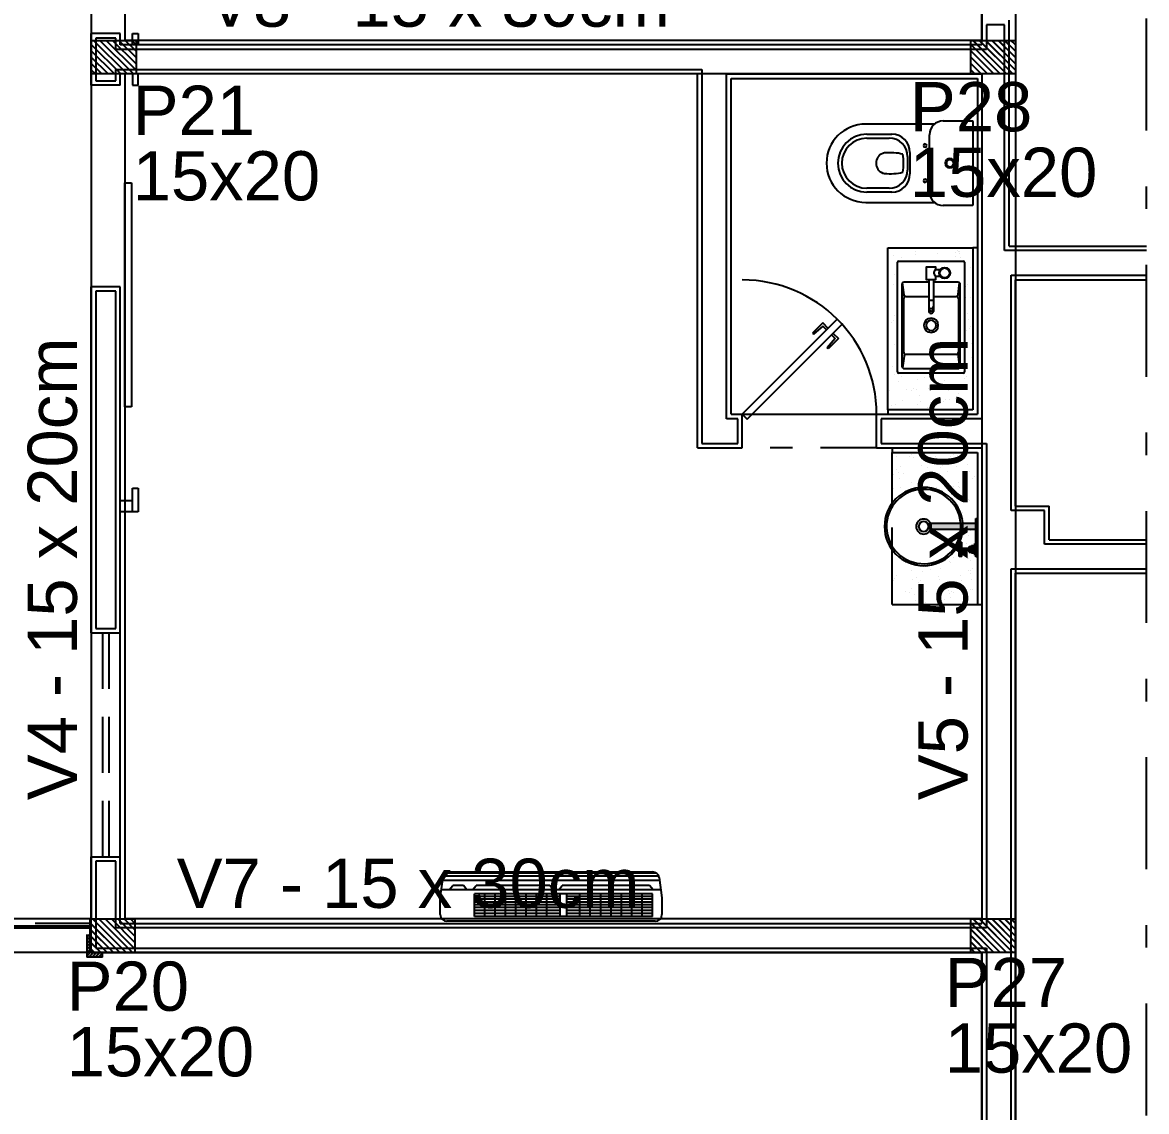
# Model space of a CAD drawing. Header units: millimetres. Extents: x 2317 to 2736, y 1295 to 1343.
# Drawn here: x 2703.23 to 2708.25, y 1306.97 to 1311.84 of the extents above; entities that cross this region are included whole.
import ezdxf

# ---------------------------------------------------------------- set-up
doc = ezdxf.new("R2010")
doc.units = ezdxf.units.MM
for name, pattern in [('CONTINU', [0]), ('DASHDOT', [1, 0.5, -0.25, 0, -0.25]), ('HIDDEN', [0.375, 0.25, -0.125])]:
    doc.linetypes.add(name, pattern=pattern)
for name, color, linetype in [('ARQUITETONICO', 8, 'Continuous'), ('PILARES', 1, 'Continuous'), ('VIGAS', 5, 'Continuous')]:
    doc.layers.add(name, color=color, linetype=linetype)
doc.layers.add('LC-Textos', color=3, linetype='Continuous', lineweight=20)
doc.styles.add('Arial', font='arial.ttf')

# ---------------------------------------------------------------- blocks, each defined once
blk = doc.blocks.new('eletrico')
at = {"layer": 'ARQUITETONICO'}
h = blk.add_hatch(color=256, dxfattribs=at)
h.dxf.hatch_style = 1
h.paths.add_polyline_path([(5.3505, -2.4829), (5.3505, -2.5091), (5.1448, -2.5091), (5.1441, -2.496), (5.1448, -2.4829)])
h = blk.add_hatch(color=256, dxfattribs=at)
h.dxf.hatch_style = 1
h.paths.add_polyline_path([(5.357, -2.4621), (5.357, -2.496), (5.3505, -2.496), (5.3505, -2.4621)])
h = blk.add_hatch(color=256, dxfattribs=at)
h.dxf.hatch_style = 1
h.paths.add_polyline_path([(5.357, -2.496), (5.357, -2.6329), (5.3505, -2.6329), (5.3505, -2.496)])
h = blk.add_hatch(color=256, dxfattribs=at)
h.dxf.hatch_style = 1
h.paths.add_polyline_path([(5.2867, -2.5665), (5.2867, -2.5929), (5.2758, -2.5931), (5.2758, -2.5667)])
h = blk.add_hatch(color=256, dxfattribs=at)
h.dxf.hatch_style = 1
h.paths.add_polyline_path([(5.2867, -2.5934), (5.2867, -2.6044), (5.2758, -2.6042), (5.2758, -2.5936)])
h = blk.add_hatch(color=256, dxfattribs=at)
h.dxf.hatch_style = 1
h.paths.add_polyline_path([(5.2867, -2.6049), (5.2867, -2.6313), (5.2758, -2.6311), (5.2758, -2.6047)])
h = blk.add_hatch(color=256, dxfattribs=at)
h.dxf.hatch_style = 1
h.paths.add_polyline_path([(5.3207, -2.5938), (5.3207, -2.6041), (5.2867, -2.6041), (5.2867, -2.5938)])
h = blk.add_hatch(color=256, dxfattribs=at)
h.dxf.hatch_style = 1
h.paths.add_polyline_path([(5.3306, -2.586), (5.3306, -2.6118), (5.3207, -2.6118), (5.3207, -2.586)])
h = blk.add_hatch(color=256, dxfattribs=at)
h.dxf.hatch_style = 1
h.paths.add_polyline_path([(5.3453, -2.5827), (5.3453, -2.6151), (5.3306, -2.6151), (5.3306, -2.5827)])
h = blk.add_hatch(color=256, dxfattribs=at)
h.dxf.hatch_style = 1
h.paths.add_polyline_path([(5.3505, -2.5729), (5.3505, -2.6249), (5.3453, -2.6249), (5.3453, -2.5729)])
h = blk.add_hatch(color=256, dxfattribs=at)
h.dxf.hatch_style = 1
h.paths.add_polyline_path([(1.38, -4.4198), (1.4, -4.4), (1.4, -4.32), (1.38, -4.32)])
h.paths.add_polyline_path([(1.38, -4.42), (1.45, -4.42), (1.45, -4.4), (1.4, -4.4)])
at = {"layer": 'ARQUITETONICO', "linetype": 'DASHDOT'}
blk.add_line((6.112, -7.328), (6.112, 6.917), dxfattribs=at)
blk.add_line((6.112, -7.328), (6.112, 6.917), dxfattribs=at)
at = {"layer": 'ARQUITETONICO'}
for p, q in [((5.377, -0.346), (5.377, 2.004)), ((5.498, -1.245), (5.498, -0.236)), ((1.4, -0.526), (1.4, -0.296)), ((1.53, -0.296), (1.4, -0.296)), ((1.53, -0.346), (1.53, -0.296)), ((1.585, -0.346), (1.585, -0.296)), ((1.585, -0.296), (1.61, -0.296)), ((1.61, -0.296), (1.61, -0.346)), ((5.478, -0.256), (5.397, -0.256)), ((5.397, -0.256), (5.397, -0.366)), ((5.478, -1.265), (5.478, -0.256)), ((1.51, -0.316), (1.42, -0.316)), ((1.42, -0.316), (1.42, -0.506)), ((1.51, -0.366), (1.51, -0.316)), ((5.377, -0.346), (1.53, -0.346)), ((5.397, -0.366), (1.51, -0.366)), ((1.51, -0.506), (1.51, -0.456)), ((1.51, -0.456), (4.127, -0.456)), ((4.107, -0.476), (1.53, -0.476)), ((1.53, -0.526), (1.53, -0.476)), ((1.585, -0.476), (1.585, -0.526)), ((1.61, -0.526), (1.61, -0.476)), ((4.107, -2.146), (4.107, -0.476)), ((4.127, -0.456), (4.127, -2.126)), ((4.237, -2.016), (4.237, -0.476)), ((4.237, -0.476), (5.377, -0.476)), ((4.257, -0.496), (5.357, -0.496)), ((4.257, -1.996), (4.257, -0.496)), ((5.357, -0.496), (5.357, -1.996)), ((5.377, -0.476), (5.377, -2.016)), ((1.53, -0.526), (1.4, -0.526)), ((1.42, -0.506), (1.51, -0.506)), ((1.585, -0.526), (1.61, -0.526)), ((5.166, -0.6995), (4.8581, -0.6995)), ((5.2045, -0.6859), (5.3343, -0.6859)), ((5.337, -0.6886), (5.337, -1.0604)), ((4.8628, -0.7452), (4.9744, -0.7452)), ((5.1433, -1.0018), (5.1433, -0.7472)), ((4.8628, -0.7629), (4.9634, -0.7629)), ((5.0446, -0.8441), (5.0446, -0.905)), ((5.0556, -0.8263), (5.0556, -0.9227)), ((1.55, -1.9628), (1.55, -0.9628)), ((1.55, -0.9628), (1.58, -0.9628)), ((1.58, -0.9628), (1.58, -1.9628)), ((4.9634, -0.9861), (4.8628, -0.9861)), ((4.8581, -1.0495), (5.166, -1.0495)), ((4.9744, -1.0039), (4.8628, -1.0039)), ((5.3343, -1.0631), (5.2045, -1.0631)), ((5.0126, -1.2538), (5.0126, -1.2538)), ((5.357, -1.253), (5.337, -1.253)), ((5.337, -1.253), (5.337, -1.976)), ((5.498, -1.245), (6.112, -1.245)), ((4.9813, -1.2863), (4.9813, -1.2863)), ((5.0181, -1.2951), (5.0181, -1.2951)), ((5.0792, -1.2831), (5.0792, -1.2831)), ((5.0806, -1.2684), (5.0806, -1.2684)), ((5.1771, -1.2799), (5.1771, -1.2799)), ((5.259, -1.2912), (5.259, -1.2912)), ((5.2611, -1.2728), (5.2611, -1.2728)), ((5.2696, -1.2635), (5.2696, -1.2635)), ((5.2727, -1.2698), (5.2727, -1.2698)), ((5.275, -1.2767), (5.275, -1.2767)), ((5.2779, -1.2704), (5.2779, -1.2704)), ((5.2814, -1.2969), (5.2814, -1.2969)), ((6.112, -1.265), (5.478, -1.265)), ((5, -1.8067), (5, -1.3167)), ((5.005, -1.3117), (5.295, -1.3117)), ((5.1454, -1.3108), (5.1454, -1.3108)), ((5.1723, -1.3492), (5.1916, -1.3492)), ((5.3, -1.3167), (5.3, -1.8067)), ((5.3252, -1.3422), (5.3252, -1.3422)), ((4.9852, -1.3726), (4.9852, -1.3726)), ((5.1716, -1.3793), (5.1908, -1.3793)), ((5.507, -2.426), (5.507, -1.375)), ((5.507, -1.375), (6.112, -1.375)), ((5.527, -1.395), (6.112, -1.395)), ((5.527, -2.406), (5.527, -1.395)), ((1.4, -2.9725), (1.4, -1.426)), ((1.53, -1.426), (1.4, -1.426)), ((1.51, -1.446), (1.42, -1.446)), ((1.42, -1.446), (1.42, -2.9525)), ((1.51, -2.9525), (1.51, -1.446)), ((1.53, -2.9725), (1.53, -1.426)), ((4.9807, -1.4163), (4.9807, -1.4163)), ((5.02, -1.4159), (5.02, -1.7817)), ((5.0309, -1.4723), (5.0229, -1.4089)), ((5.1396, -1.4059), (5.03, -1.4059)), ((5.27, -1.4059), (5.1603, -1.4059)), ((5.269, -1.4723), (5.277, -1.4089)), ((5.28, -1.7817), (5.28, -1.4159)), ((5.2994, -1.4336), (5.2994, -1.4336)), ((5.3056, -1.4255), (5.3056, -1.4255)), ((5.3142, -1.4162), (5.3142, -1.4162)), ((5.028, -1.5988), (5.028, -1.4793)), ((5.038, -1.4693), (5.1396, -1.4693)), ((5.1603, -1.4693), (5.262, -1.4693)), ((5.272, -1.4793), (5.272, -1.7183)), ((5.3048, -1.4749), (5.3048, -1.4749)), ((5.3269, -1.4752), (5.3269, -1.4752)), ((4.9856, -1.5535), (4.9856, -1.5535)), ((5.3139, -1.5439), (5.3139, -1.5439)), ((4.7313, -1.5717), (4.307, -1.996)), ((4.3282, -2.0172), (4.7525, -1.593)), ((4.6664, -1.5881), (4.6204, -1.6341)), ((4.6668, -1.6026), (4.625, -1.6387)), ((4.6907, -1.6124), (4.6664, -1.5881)), ((4.6836, -1.6194), (4.6668, -1.6026)), ((4.7525, -1.593), (4.7313, -1.5717)), ((4.9748, -1.5852), (4.9748, -1.5852)), ((4.9834, -1.5758), (4.9834, -1.5758)), ((5.028, -1.7183), (5.028, -1.5988)), ((5.3174, -1.5704), (5.3174, -1.5704)), ((5.3263, -1.6052), (5.3263, -1.6052)), ((4.6204, -1.6341), (4.625, -1.6387)), ((4.7048, -1.6406), (4.7216, -1.6574)), ((4.7119, -1.6336), (4.7362, -1.6579)), ((5.3097, -1.6225), (5.3097, -1.6225)), ((5.3228, -1.6117), (5.3228, -1.6117)), ((4.7216, -1.6574), (4.6855, -1.6992)), ((4.6902, -1.7038), (4.6855, -1.6992)), ((4.7362, -1.6579), (4.6902, -1.7038)), ((4.9873, -1.6865), (4.9873, -1.6865)), ((5.3319, -1.6807), (5.3319, -1.6807)), ((5.0309, -1.7254), (5.0229, -1.7888)), ((5.262, -1.7283), (5.038, -1.7283)), ((5.269, -1.7254), (5.277, -1.7888)), ((5.3312, -1.7424), (5.3312, -1.7424)), ((5.3354, -1.7071), (5.3354, -1.7071)), ((4.9789, -1.7821), (4.9789, -1.7821)), ((5.03, -1.7917), (5.27, -1.7917)), ((4.9593, -1.8476), (4.9593, -1.8476)), ((4.9867, -1.8164), (4.9867, -1.8164)), ((5.295, -1.8117), (5.005, -1.8117)), ((5.0054, -1.8479), (5.0054, -1.8479)), ((5.0191, -1.8265), (5.0191, -1.8265)), ((5.0846, -1.8132), (5.0846, -1.8132)), ((5.0901, -1.8421), (5.0901, -1.8421)), ((5.1189, -1.8307), (5.1189, -1.8307)), ((5.2107, -1.8429), (5.2107, -1.8429)), ((5.2994, -1.8351), (5.2994, -1.8351)), ((5.308, -1.8257), (5.308, -1.8257)), ((4.9647, -1.8889), (4.9647, -1.8889)), ((5.0393, -1.8849), (5.0393, -1.8849)), ((5.064, -1.8906), (5.064, -1.8906)), ((5.0726, -1.8813), (5.0726, -1.8813)), ((5.0835, -1.884), (5.0835, -1.884)), ((5.1372, -1.8817), (5.1372, -1.8817)), ((5.2245, -1.8642), (5.2245, -1.8642)), ((5.228, -1.8907), (5.228, -1.8907)), ((5.235, -1.8785), (5.235, -1.8785)), ((5.2589, -1.8793), (5.2589, -1.8793)), ((5.2738, -1.9026), (5.2738, -1.9026)), ((5.3329, -1.8753), (5.3329, -1.8753)), ((4.9917, -1.9536), (4.9917, -1.9536)), ((5.0235, -1.9348), (5.0235, -1.9348)), ((5.0895, -1.9504), (5.0895, -1.9504)), ((5.0992, -1.9111), (5.0992, -1.9111)), ((5.1027, -1.9375), (5.1027, -1.9375)), ((5.1466, -1.9436), (5.1466, -1.9436)), ((5.1874, -1.9472), (5.1874, -1.9472)), ((5.204, -1.9392), (5.204, -1.9392)), ((5.2126, -1.9298), (5.2126, -1.9298)), ((5.2335, -1.932), (5.2335, -1.932)), ((5.2602, -1.924), (5.2602, -1.924)), ((5.2853, -1.944), (5.2853, -1.944)), ((1.58, -1.9628), (1.55, -1.9628)), ((4.257, -1.996), (4.307, -1.996)), ((4.307, -2.146), (4.307, -1.996)), ((4.307, -1.996), (4.907, -1.996)), ((4.307, -1.996), (4.3282, -2.0172)), ((4.907, -2.146), (4.907, -1.996)), ((4.907, -1.996), (5.357, -1.996)), ((5.337, -1.976), (4.957, -1.976)), ((4.957, -1.976), (4.957, -1.996)), ((4.9738, -1.9579), (4.9738, -1.9579)), ((5.1329, -1.9651), (5.1329, -1.9651)), ((4.287, -2.016), (4.237, -2.016)), ((4.287, -2.126), (4.287, -2.016)), ((5.377, -2.016), (4.927, -2.016)), ((4.927, -2.016), (4.927, -2.126)), ((4.107, -2.146), (4.307, -2.146)), ((4.127, -2.126), (4.287, -2.126)), ((4.907, -2.146), (5.377, -2.146)), ((4.927, -2.126), (5.397, -2.126)), ((4.977, -2.146), (4.977, -2.166)), ((5.377, -2.146), (5.377, -4.27)), ((5.397, -2.126), (5.397, -4.29)), ((4.977, -2.3923), (4.977, -2.166)), ((4.977, -2.166), (5.357, -2.166)), ((4.9955, -2.1864), (4.9955, -2.1864)), ((5.054, -2.1861), (5.054, -2.1861)), ((5.0625, -2.1768), (5.0625, -2.1768)), ((5.0736, -2.1873), (5.0736, -2.1873)), ((5.1232, -2.2023), (5.1232, -2.2023)), ((5.1715, -2.1841), (5.1715, -2.1841)), ((5.2368, -2.1827), (5.2368, -2.1827)), ((5.2489, -2.1748), (5.2489, -2.1748)), ((5.2588, -2.1881), (5.2588, -2.1881)), ((5.2694, -2.1809), (5.2694, -2.1809)), ((5.357, -2.166), (5.357, -2.846)), ((4.996, -2.2433), (4.996, -2.2433)), ((5.0046, -2.2554), (5.0046, -2.2554)), ((5.0135, -2.2303), (5.0135, -2.2303)), ((5.1095, -2.2237), (5.1095, -2.2237)), ((5.1262, -2.2558), (5.1262, -2.2558)), ((5.1299, -2.2085), (5.1299, -2.2085)), ((5.1334, -2.235), (5.1334, -2.235)), ((5.194, -2.2347), (5.194, -2.2347)), ((5.2025, -2.2254), (5.2025, -2.2254)), ((5.2241, -2.2526), (5.2241, -2.2526)), ((5.2642, -2.2294), (5.2642, -2.2294)), ((5.3148, -2.2188), (5.3148, -2.2188)), ((5.3219, -2.2494), (5.3219, -2.2494)), ((4.9823, -2.2648), (4.9823, -2.2648)), ((5.008, -2.2818), (5.008, -2.2818)), ((5.0283, -2.259), (5.0283, -2.259)), ((5.0604, -2.3009), (5.0604, -2.3009)), ((5.1388, -2.2763), (5.1388, -2.2763)), ((5.1535, -2.2789), (5.1535, -2.2789)), ((5.1876, -2.2598), (5.1876, -2.2598)), ((5.2733, -2.2984), (5.2733, -2.2984)), ((5.334, -2.2833), (5.334, -2.2833)), ((5.3425, -2.2739), (5.3425, -2.2739)), ((1.585, -2.431), (1.585, -2.326)), ((1.585, -2.326), (1.61, -2.326)), ((1.61, -2.326), (1.61, -2.431)), ((4.9807, -2.3277), (4.9807, -2.3277)), ((5.0135, -2.3231), (5.0135, -2.3231)), ((5.0785, -2.3245), (5.0785, -2.3245)), ((5.1764, -2.3213), (5.1764, -2.3213)), ((5.237, -2.3409), (5.237, -2.3409)), ((5.2507, -2.3195), (5.2507, -2.3195)), ((5.2743, -2.3181), (5.2743, -2.3181)), ((5.2768, -2.3249), (5.2768, -2.3249)), ((5.2935, -2.3275), (5.2935, -2.3275)), ((1.53, -2.381), (1.585, -2.381)), ((5.2471, -2.3781), (5.2471, -2.3781)), ((5.2822, -2.3662), (5.2822, -2.3662)), ((5.3151, -2.377), (5.3151, -2.377)), ((5.3213, -2.3794), (5.3213, -2.3794)), ((5.527, -2.406), (5.677, -2.406)), ((5.677, -2.556), (5.677, -2.406)), ((1.61, -2.431), (1.53, -2.431)), ((5.2913, -2.4352), (5.2913, -2.4352)), ((5.657, -2.426), (5.507, -2.426)), ((5.657, -2.576), (5.657, -2.426)), ((5.2948, -2.4616), (5.2948, -2.4616)), ((5.3002, -2.5029), (5.3002, -2.5029)), ((5.338, -2.4802), (5.338, -2.4802)), ((5.2917, -2.5308), (5.2917, -2.5308)), ((5.3154, -2.5352), (5.3154, -2.5352)), ((5.3263, -2.5166), (5.3263, -2.5166)), ((5.677, -2.556), (6.112, -2.556)), ((4.977, -2.846), (4.977, -2.6023)), ((5.2754, -2.581), (5.2754, -2.581)), ((5.3093, -2.5719), (5.3093, -2.5719)), ((5.3128, -2.5984), (5.3128, -2.5984)), ((6.112, -2.576), (5.657, -2.576)), ((5.0072, -2.6399), (5.0072, -2.6399)), ((5.0343, -2.6592), (5.0343, -2.6592)), ((5.2301, -2.6528), (5.2301, -2.6528)), ((5.2376, -2.6573), (5.2376, -2.6573)), ((5.2513, -2.6359), (5.2513, -2.6359)), ((5.3182, -2.6397), (5.3182, -2.6397)), ((5.3279, -2.6496), (5.3279, -2.6496)), ((5.0586, -2.6656), (5.0586, -2.6656)), ((5.062, -2.692), (5.062, -2.692)), ((5.1104, -2.6983), (5.1104, -2.6983)), ((5.1241, -2.6769), (5.1241, -2.6769)), ((5.1472, -2.6885), (5.1472, -2.6885)), ((5.1928, -2.6865), (5.1928, -2.6865)), ((5.3157, -2.6934), (5.3157, -2.6934)), ((5.3273, -2.7087), (5.3273, -2.7087)), ((5.3277, -2.6929), (5.3277, -2.6929)), ((5.3363, -2.6835), (5.3363, -2.6835)), ((5.507, -7.648), (5.507, -2.686)), ((5.507, -2.686), (6.112, -2.686)), ((5.527, -2.706), (6.112, -2.706)), ((5.527, -7.628), (5.527, -2.706)), ((4.9832, -2.7394), (4.9832, -2.7394)), ((4.9867, -2.7278), (4.9867, -2.7278)), ((4.9968, -2.7179), (4.9968, -2.7179)), ((5.0675, -2.7333), (5.0675, -2.7333)), ((5.0846, -2.7246), (5.0846, -2.7246)), ((5.0923, -2.7484), (5.0923, -2.7484)), ((5.1009, -2.739), (5.1009, -2.739)), ((5.1824, -2.7214), (5.1824, -2.7214)), ((5.1885, -2.7344), (5.1885, -2.7344)), ((5.2019, -2.7555), (5.2019, -2.7555)), ((5.2803, -2.7182), (5.2803, -2.7182)), ((5.2872, -2.737), (5.2872, -2.737)), ((5.3308, -2.7351), (5.3308, -2.7351)), ((5.0337, -2.7891), (5.0337, -2.7891)), ((5.0518, -2.7926), (5.0518, -2.7926)), ((5.0613, -2.7755), (5.0613, -2.7755)), ((5.0766, -2.8023), (5.0766, -2.8023)), ((5.1316, -2.7859), (5.1316, -2.7859)), ((5.2054, -2.782), (5.2054, -2.782)), ((5.2294, -2.7827), (5.2294, -2.7827)), ((5.2323, -2.797), (5.2323, -2.797)), ((5.2409, -2.7876), (5.2409, -2.7876)), ((5.2516, -2.7941), (5.2516, -2.7941)), ((5.3273, -2.7795), (5.3273, -2.7795)), ((5.3362, -2.7764), (5.3362, -2.7764)), ((4.977, -2.846), (5.357, -2.846)), ((5.0055, -2.8431), (5.0055, -2.8431)), ((5.08, -2.8288), (5.08, -2.8288)), ((5.1243, -2.8351), (5.1243, -2.8351)), ((5.1918, -2.8412), (5.1918, -2.8412)), ((5.2108, -2.8233), (5.2108, -2.8233)), ((5.2379, -2.8155), (5.2379, -2.8155)), ((5.3453, -2.8454), (5.3453, -2.8454)), ((5.357, -2.846), (5.377, -2.846)), ((1.42, -2.9525), (1.51, -2.9525)), ((1.4, -2.9725), (1.53, -2.9725)), ((1.4, -2.9725), (1.4, -3.9725)), ((1.53, -3.9725), (1.53, -2.9725)), ((1.4, -4.4), (1.4, -3.9725)), ((1.4, -3.9725), (1.53, -3.9725)), ((1.51, -3.9925), (1.42, -3.9925)), ((1.42, -3.9925), (1.42, -4.38)), ((1.51, -4.29), (1.51, -3.9925)), ((1.53, -4.27), (1.53, -3.9725)), ((1, -4.28), (1.4, -4.28)), ((1, -4.29), (1.4, -4.29)), ((5.397, -4.29), (1.51, -4.29)), ((1.53, -4.27), (5.377, -4.27)), ((1.38, -4.32), (1.38, -4.42)), ((1.38, -4.3306), (1.3906, -4.32)), ((1.38, -4.3447), (1.4, -4.3247)), ((1.38, -4.3589), (1.4, -4.3389)), ((1.38, -4.373), (1.4, -4.353)), ((1.38, -4.3871), (1.4, -4.3671)), ((1.38, -4.4013), (1.4, -4.3813)), ((1.38, -4.4154), (1.4, -4.3954)), ((1.3896, -4.42), (1.4096, -4.4)), ((1.4, -4.4), (5.377, -4.4)), ((1.4037, -4.42), (1.4237, -4.4)), ((1.4178, -4.42), (1.4378, -4.4)), ((1.42, -4.38), (5.397, -4.38)), ((1.432, -4.42), (1.45, -4.402)), ((1.4461, -4.42), (1.45, -4.4161)), ((1.45, -4.42), (1.45, -4.4)), ((5.377, -7.6), (5.377, -4.4)), ((5.397, -4.38), (5.397, -7.62)), ((1.45, -4.42), (1.38, -4.42))]:
    blk.add_line(p, q, dxfattribs=at)
at = {"layer": 'ARQUITETONICO', "linetype": 'Continuous'}
for p, q in [((4.957, -1.253), (5.337, -1.253)), ((4.957, -1.976), (4.957, -1.253))]:
    blk.add_line(p, q, dxfattribs=at)
at = {"layer": 'ARQUITETONICO', "linetype": 'DASHDOT', "ltscale": 0.5}
for p, q in [((4.907, -2.146), (4.307, -2.146)), ((1.4, -4.27), (0.2, -4.27)), ((1.4, -4.4), (0.2, -4.4))]:
    blk.add_line(p, q, dxfattribs=at)
at = {"layer": 'ARQUITETONICO', "linetype": 'HIDDEN', "ltscale": 0.2}
blk.add_line((4.977, -2.6023), (4.977, -2.3923), dxfattribs=at)
at = {"layer": 'ARQUITETONICO', "linetype": 'CONTINU'}
for p, q in [((5.1436, -2.496), (5.1443, -2.4829)), ((5.1436, -2.496), (5.1437, -2.496)), ((5.1436, -2.496), (5.1437, -2.496)), ((5.1443, -2.5091), (5.1436, -2.496)), ((5.1437, -2.496), (5.1439, -2.496)), ((5.1437, -2.496), (5.1439, -2.496)), ((5.1439, -2.496), (5.1441, -2.496)), ((5.1439, -2.496), (5.1441, -2.496)), ((5.1441, -2.496), (5.1448, -2.4829)), ((5.1448, -2.5091), (5.1441, -2.496)), ((5.1443, -2.4829), (5.1444, -2.4827)), ((5.1443, -2.4829), (5.1443, -2.4829)), ((5.1443, -2.4829), (5.1443, -2.4829)), ((5.1443, -2.4829), (5.1443, -2.4829)), ((5.1443, -2.4829), (5.1444, -2.4829)), ((5.1443, -2.5091), (5.1444, -2.5094)), ((5.1444, -2.5091), (5.1443, -2.5091)), ((5.1443, -2.5091), (5.1443, -2.5091)), ((5.1443, -2.5091), (5.1443, -2.5091)), ((5.1444, -2.4827), (5.1446, -2.4825)), ((5.1444, -2.4829), (5.1444, -2.4829)), ((5.1444, -2.4829), (5.1444, -2.4829)), ((5.1444, -2.4829), (5.1444, -2.4829)), ((5.1444, -2.4829), (5.1444, -2.4829)), ((5.1444, -2.4829), (5.1444, -2.4829)), ((5.1444, -2.4829), (5.1444, -2.4829)), ((5.1444, -2.4829), (5.1445, -2.4829)), ((5.1444, -2.5091), (5.1444, -2.5091)), ((5.1444, -2.5091), (5.1444, -2.5091)), ((5.1444, -2.5091), (5.1444, -2.5091)), ((5.1444, -2.5091), (5.1444, -2.5091)), ((5.1444, -2.5091), (5.1444, -2.5091)), ((5.1444, -2.5091), (5.1444, -2.5091)), ((5.1444, -2.5091), (5.1445, -2.5091)), ((5.1444, -2.5094), (5.1446, -2.5095)), ((5.1445, -2.4829), (5.1446, -2.4829)), ((5.1445, -2.5091), (5.1446, -2.5091)), ((5.1446, -2.4825), (5.1448, -2.4824)), ((5.1446, -2.4829), (5.1446, -2.4829)), ((5.1446, -2.4829), (5.1446, -2.4829)), ((5.1447, -2.4829), (5.1446, -2.4829)), ((5.1446, -2.5091), (5.1446, -2.5091)), ((5.1446, -2.5091), (5.1446, -2.5091)), ((5.1446, -2.5091), (5.1447, -2.5091)), ((5.1448, -2.4829), (5.1447, -2.4829)), ((5.1447, -2.5091), (5.1448, -2.5091)), ((5.1448, -2.4829), (5.1448, -2.4824)), ((5.1448, -2.4824), (5.3505, -2.4824)), ((5.1448, -2.4829), (5.3505, -2.4829)), ((5.1448, -2.5096), (5.1448, -2.5091)), ((5.1448, -2.5091), (5.3505, -2.5091)), ((5.3505, -2.4621), (5.357, -2.4621)), ((5.3505, -2.6329), (5.3505, -2.4621)), ((5.357, -2.6329), (5.357, -2.4621)), ((5.1446, -2.5095), (5.1448, -2.5096)), ((5.1448, -2.5096), (5.3505, -2.5096)), ((5.2758, -2.5667), (5.2867, -2.5665)), ((5.2758, -2.6311), (5.2758, -2.5667)), ((5.2758, -2.5931), (5.2867, -2.5929)), ((5.2758, -2.5936), (5.2867, -2.5934)), ((5.2867, -2.6044), (5.2758, -2.6042)), ((5.2867, -2.6049), (5.2758, -2.6047)), ((5.2867, -2.5929), (5.2867, -2.5665)), ((5.2867, -2.5931), (5.2867, -2.5929)), ((5.2867, -2.5934), (5.2867, -2.5931)), ((5.2867, -2.6044), (5.2867, -2.5934)), ((5.2867, -2.5934), (5.2867, -2.5934)), ((5.2867, -2.5934), (5.2867, -2.5934)), ((5.2867, -2.5938), (5.3207, -2.5938)), ((5.2867, -2.6041), (5.3207, -2.6041)), ((5.2867, -2.6047), (5.2867, -2.6044)), ((5.2867, -2.6044), (5.2867, -2.6044)), ((5.2867, -2.6044), (5.2867, -2.6044)), ((5.2867, -2.6049), (5.2867, -2.6047)), ((5.2867, -2.6313), (5.2867, -2.6049)), ((5.3207, -2.6118), (5.3207, -2.586)), ((5.3207, -2.586), (5.3306, -2.586)), ((5.3306, -2.6151), (5.3306, -2.5827)), ((5.3306, -2.5827), (5.3453, -2.5827)), ((5.3453, -2.6249), (5.3453, -2.5729)), ((5.3453, -2.5729), (5.3505, -2.5729)), ((5.2867, -2.6313), (5.2758, -2.6311)), ((5.3207, -2.6118), (5.3306, -2.6118)), ((5.3306, -2.6151), (5.3453, -2.6151)), ((5.3453, -2.6249), (5.3505, -2.6249)), ((5.357, -2.6329), (5.3505, -2.6329))]:
    blk.add_line(p, q, dxfattribs=at)
at = {"layer": 'ARQUITETONICO', "linetype": 'HIDDEN'}
for p, q in [((1.45, -2.9725), (1.45, -3.9725)), ((1.48, -3.9725), (1.48, -2.9725))]:
    blk.add_line(p, q, dxfattribs=at)
at = {"layer": 'ARQUITETONICO', "ltscale": 0.5}
for p, q in [((2.9585, -4.155), (2.9709, -4.0648)), ((3.9345, -4.0591), (2.9725, -4.0591)), ((3.9244, -4.0459), (2.9826, -4.0459)), ((3.0004, -4.04), (3.9066, -4.04)), ((3.9361, -4.0648), (3.9485, -4.155)), ((3.938, -4.0788), (2.969, -4.0788)), ((2.9985, -4.12), (3.014, -4.0998)), ((3.0625, -4.0998), (3.014, -4.0998)), ((3.0779, -4.12), (3.0625, -4.0998)), ((3.1031, -4.12), (3.1185, -4.0998)), ((3.4476, -4.0998), (3.1185, -4.0998)), ((3.4631, -4.12), (3.4476, -4.0998)), ((3.4876, -4.12), (3.503, -4.0998)), ((3.893, -4.0998), (3.503, -4.0998)), ((3.9085, -4.12), (3.893, -4.0998)), ((2.9585, -4.23), (2.9585, -4.155)), ((3.9437, -4.12), (2.9633, -4.12)), ((3.6285, -4.137), (3.111, -4.137)), ((3.111, -4.2388), (3.111, -4.137)), ((3.4935, -4.1495), (3.111, -4.1495)), ((3.4935, -4.162), (3.111, -4.162)), ((3.1573, -4.2388), (3.1573, -4.137)), ((3.2035, -4.2388), (3.2035, -4.137)), ((3.2498, -4.2388), (3.2498, -4.137)), ((3.296, -4.2388), (3.296, -4.137)), ((3.3423, -4.2388), (3.3423, -4.137)), ((3.3885, -4.2388), (3.3885, -4.137)), ((3.4348, -4.2388), (3.4348, -4.137)), ((3.4935, -4.2388), (3.4935, -4.137)), ((3.5235, -4.2388), (3.5235, -4.137)), ((3.906, -4.1495), (3.5235, -4.1495)), ((3.906, -4.162), (3.5235, -4.162)), ((3.5823, -4.2388), (3.5823, -4.137)), ((3.6285, -4.2388), (3.6285, -4.137)), ((3.906, -4.137), (3.6285, -4.137)), ((3.6748, -4.2388), (3.6748, -4.137)), ((3.721, -4.2388), (3.721, -4.137)), ((3.7673, -4.2388), (3.7673, -4.137)), ((3.8135, -4.2388), (3.8135, -4.137)), ((3.8598, -4.2388), (3.8598, -4.137)), ((3.906, -4.2388), (3.906, -4.137)), ((3.9485, -4.155), (3.9485, -4.23)), ((3.4935, -4.1745), (3.111, -4.1745)), ((3.4935, -4.187), (3.111, -4.187)), ((3.4935, -4.1995), (3.111, -4.1995)), ((3.4935, -4.2116), (3.111, -4.2116)), ((3.906, -4.1745), (3.5235, -4.1745)), ((3.906, -4.187), (3.5235, -4.187)), ((3.906, -4.1995), (3.5235, -4.1995)), ((3.906, -4.2116), (3.5235, -4.2116)), ((3.9185, -4.26), (2.9885, -4.26)), ((3.4935, -4.2256), (3.111, -4.2256)), ((3.6285, -4.2388), (3.111, -4.2388)), ((3.906, -4.2256), (3.5235, -4.2256)), ((3.906, -4.2388), (3.6285, -4.2388))]:
    blk.add_line(p, q, dxfattribs=at)
at = {"layer": 'ARQUITETONICO'}
blk.add_lwpolyline([(5.17, -1.3809), (5.17, -1.3952), (5.13, -1.3952), (5.13, -1.338), (5.17, -1.338), (5.17, -1.3476), (5.1692, -1.3487), (5.1685, -1.3497), (5.1679, -1.3506), (5.1672, -1.3517), (5.1668, -1.3524), (5.1663, -1.3532), (5.1658, -1.3541), (5.1656, -1.3545), (5.1653, -1.355), (5.1651, -1.3555), (5.1649, -1.3559), (5.1646, -1.3564), (5.1644, -1.3569), (5.1642, -1.3574), (5.164, -1.358), (5.1638, -1.3585), (5.1636, -1.359), (5.1634, -1.3596), (5.1633, -1.3602), (5.1631, -1.3607), (5.163, -1.3613), (5.1629, -1.3619), (5.1628, -1.3625), (5.1628, -1.3631), (5.1627, -1.3637), (5.1627, -1.3643), (5.1627, -1.3649), (5.1628, -1.3655), (5.1628, -1.3661), (5.1629, -1.3667), (5.163, -1.3673), (5.1632, -1.3679), (5.1633, -1.3685), (5.1635, -1.369), (5.1637, -1.3696), (5.1638, -1.3701), (5.164, -1.3706), (5.1643, -1.3712), (5.1645, -1.3717), (5.1647, -1.3722), (5.1649, -1.3727), (5.1652, -1.3731), (5.1654, -1.3736), (5.1656, -1.374), (5.1661, -1.3749), (5.1666, -1.3757), (5.1671, -1.3765), (5.1675, -1.3773), (5.1682, -1.3783), (5.1686, -1.3788, 0.006646)], format="xyb", close=True, dxfattribs=at)
for points in [[(5.1716, -1.3793, -0.006968), (5.1701, -1.3774), (5.1699, -1.3772), (5.1692, -1.3763), (5.1687, -1.3757), (5.1682, -1.375), (5.1677, -1.3743), (5.1672, -1.3735), (5.1669, -1.3731), (5.1666, -1.3727), (5.1664, -1.3723), (5.1661, -1.3718), (5.1659, -1.3714), (5.1656, -1.371), (5.1654, -1.3705), (5.1652, -1.37), (5.165, -1.3695), (5.1648, -1.3691), (5.1646, -1.3686), (5.1644, -1.3681), (5.1642, -1.3675), (5.1641, -1.367), (5.164, -1.3668), (5.164, -1.3665), (5.1639, -1.3662), (5.1639, -1.3659), (5.1638, -1.3657), (5.1638, -1.3654), (5.1638, -1.3651), (5.1638, -1.3649), (5.1638, -1.3646), (5.1637, -1.3643), (5.1637, -1.364), (5.1638, -1.3638), (5.1638, -1.3635), (5.1638, -1.3632), (5.1638, -1.3629), (5.1639, -1.3627), (5.1639, -1.3624), (5.1639, -1.3621), (5.164, -1.3619), (5.164, -1.3616), (5.1642, -1.3611), (5.1643, -1.3605), (5.1645, -1.36), (5.1647, -1.3595), (5.1649, -1.359), (5.1651, -1.3586), (5.1653, -1.3581), (5.1656, -1.3576), (5.1658, -1.3572), (5.166, -1.3567), (5.1663, -1.3563), (5.1666, -1.3559), (5.1668, -1.3555), (5.1671, -1.3551), (5.1673, -1.3547), (5.1678, -1.3539), (5.1684, -1.3532), (5.1689, -1.3525), (5.1693, -1.3519), (5.17, -1.3511), (5.1707, -1.3502), (5.1716, -1.3492), (5.1723, -1.3492)], [(5.17, -1.3476, 0.414213), (5.1716, -1.3492)], [(5.1716, -1.3793, 0.414213), (5.17, -1.3809)]]:
    blk.add_lwpolyline(points, format="xyb", dxfattribs=at)
for points in [[(5.1396, -1.3952), (5.1396, -1.4883)], [(5.1603, -1.3952), (5.1603, -1.4883)], [(5.1603, -1.4883), (5.1396, -1.4883)], [(5.1396, -1.4883), (5.1396, -1.5258)], [(5.1603, -1.4883), (5.1603, -1.5258)], [(5.1397, -1.5265), (5.1397, -1.5362)], [(5.1603, -1.5265), (5.1603, -1.5362)]]:
    blk.add_lwpolyline(points, dxfattribs=at)
for radius in [0.0246, 0.0233, 0.0223]:
    blk.add_circle((5.2107, -1.3647), radius, dxfattribs=at)
for centre, radius, start, end in [((4.8581, -0.8745), 0.175, 90, 270), ((5.2045, -0.7472), 0.0613, 90.0001, 179.9999), ((5.3343, -0.6886), 0.00271, 0.0018, 89.9982), ((4.8628, -0.8745), 0.1293, 90, 270), ((4.9744, -0.8263), 0.0812, 360, 90), ((4.8628, -0.8745), 0.1116, 90, 270), ((4.9634, -0.8441), 0.0812, 360, 90), ((5.1234, -0.7959), 0.00761, 0, 180), ((5.1234, -0.7959), 0.00761, 180, 0), ((4.9516, -0.8745), 0.0474, 111.9243, 248.0759), ((4.9453, -0.8588), 0.0304, 94.8331, 111.9239), ((4.9648, -1.0902), 0.2627, 76.979, 94.8335), ((4.7755, -0.8745), 0.2518, 350.808, 9.192), ((5.2341, -0.8745), 0.0208, 0, 180), ((5.2341, -0.8745), 0.0208, 180, 0), ((5.2341, -0.8745), 0.0157, 0, 180), ((5.2341, -0.8745), 0.0157, 180, 0), ((4.9453, -0.8902), 0.0304, 248.0752, 265.1659), ((4.9648, -0.6588), 0.2627, 265.1667, 283.0212), ((4.9634, -0.905), 0.0812, 270, 360), ((4.9744, -0.9227), 0.0812, 270, 360), ((5.1234, -0.9531), 0.00761, 0, 180), ((5.1234, -0.9531), 0.00761, 180, 0), ((5.2045, -1.0018), 0.0613, 180.0001, 269.9999), ((5.3343, -1.0604), 0.00271, 269.9982, 0.0018), ((5.005, -1.3167), 0.005, 90, 180), ((5.295, -1.3167), 0.005, 360, 90), ((4.307, -1.996), 0.6, 0, 90), ((5.03, -1.4159), 0.01, 90, 180), ((5.27, -1.4159), 0.01, 360, 90), ((5.038, -1.4793), 0.01, 90, 180), ((5.262, -1.4793), 0.01, 360, 90), ((5.15, -1.5988), 0.032, 90, 270), ((5.15, -1.5988), 0.0225, 90, 270), ((5.15, -1.5988), 0.032, 270, 90), ((5.15, -1.5988), 0.0225, 270, 90), ((5.038, -1.7183), 0.01, 180, 270), ((5.262, -1.7183), 0.01, 270, 360), ((5.005, -1.8067), 0.005, 180, 270), ((5.03, -1.7817), 0.01, 180, 225.001), ((5.03, -1.7817), 0.01, 225.001, 269.9999), ((5.27, -1.7817), 0.01, 270, 314.999), ((5.27, -1.7817), 0.01, 314.999, 360), ((5.295, -1.8067), 0.005, 270, 360), ((5.117, -2.4973), 0.175, 90, 270), ((5.117, -2.4973), 0.1662, 85.6056, 85.459), ((5.117, -2.4973), 0.175, 270, 90), ((5.117, -2.4973), 0.0335, 90, 270), ((5.117, -2.4973), 0.0225, 90, 270), ((5.117, -2.4973), 0.0335, 270, 90), ((5.117, -2.4973), 0.0225, 270, 90)]:
    blk.add_arc(centre, radius, start, end, dxfattribs=at)
at = {"layer": 'ARQUITETONICO', "ltscale": 0.5}
for centre, start, end in [((3.0004, -4.07), 90, 170), ((3.9066, -4.07), 10, 90), ((2.9885, -4.23), 180, 270), ((3.9185, -4.23), 270, 0)]:
    blk.add_arc(centre, 0.03, start, end, dxfattribs=at)
at = {"layer": 'ARQUITETONICO'}
for centre, major_axis, start_param, end_param in [((5.15, -1.5146), (0.0103, 0), 3.141593, 6.283185), ((5.15, -1.5258), (0.0103, 0), 3.141593, 6.283185), ((5.15, -1.5265), (-0.0103, 0), 6.283074, 8.471289), ((5.15, -1.5265), (-0.0103, 0), 6.280062, 6.283074), ((5.15, -1.5362), (-0.0103, 0), 6.283074, 8.471289), ((5.15, -1.5265), (-0.00971, 0), 0.961662, 2.178992), ((5.15, -1.5265), (-0.0103, 0), 2.188103, 3.141482), ((5.15, -1.5362), (-0.0103, 0), 2.188103, 3.141482), ((5.15, -1.5265), (-0.0103, 0), 3.141482, 3.144722)]:
    blk.add_ellipse(centre, major_axis=major_axis, ratio=0.866025, start_param=start_param, end_param=end_param, dxfattribs=at)

msp = doc.modelspace()

# ---------------------------------------------------------------- hatches: boundary and pattern name
h = msp.add_hatch()
h.set_pattern_fill('JIS_LC_20', color=256, scale=0.001, angle=-90, style=0)
h.set_pattern_definition([(315, (1381.33256, 3974.847384), (0.01414213562, 0.01414213562), []), (315, (1381.33256, 3974.846984), (0.01414213562, 0.01414213562), [])])
h.paths.add_polyline_path([(2703.739, 1311.608), (2703.739, 1311.683), (2703.539, 1311.683), (2703.539, 1311.608)])
h.paths.add_polyline_path([(2703.739, 1311.683), (2703.739, 1311.758), (2703.539, 1311.758), (2703.539, 1311.683)])
h = msp.add_hatch()
h.set_pattern_fill('JIS_LC_20', color=256, scale=0.001, angle=270, style=0)
h.set_pattern_definition([(315, (1385.25956, 3974.847384), (0.01414213562, 0.01414213562), []), (315, (1385.25956, 3974.846984), (0.01414213562, 0.01414213562), [])])
h.paths.add_polyline_path([(2707.666, 1311.608), (2707.666, 1311.683), (2707.466, 1311.683), (2707.466, 1311.608)])
h.paths.add_polyline_path([(2707.666, 1311.683), (2707.666, 1311.758), (2707.466, 1311.758), (2707.466, 1311.683)])
h = msp.add_hatch()
h.set_pattern_fill('JIS_LC_20', color=256, scale=0.001, angle=-90, style=0)
h.set_pattern_definition([(315, (1381.327973, 3970.923384), (0.01414213562, 0.01414213562), []), (315, (1381.327973, 3970.922984), (0.01414213562, 0.01414213562), [])])
h.paths.add_polyline_path([(2703.7344, 1307.684), (2703.7344, 1307.759), (2703.5344, 1307.759), (2703.5344, 1307.684)])
h.paths.add_polyline_path([(2703.7344, 1307.759), (2703.7344, 1307.834), (2703.5344, 1307.834), (2703.5344, 1307.759)])
h = msp.add_hatch()
h.set_pattern_fill('JIS_LC_20', color=256, scale=0.001, angle=270, style=0)
h.set_pattern_definition([(315, (1385.25956, 3970.923384), (0.01414213562, 0.01414213562), []), (315, (1385.25956, 3970.922984), (0.01414213562, 0.01414213562), [])])
h.paths.add_polyline_path([(2707.666, 1307.684), (2707.666, 1307.759), (2707.466, 1307.759), (2707.466, 1307.684)])
h.paths.add_polyline_path([(2707.666, 1307.759), (2707.666, 1307.834), (2707.466, 1307.834), (2707.466, 1307.759)])

# ---------------------------------------------------------------- linework, layer by layer
at = {"layer": 'PILARES'}
for points in [[(2703.739, 1311.758), (2703.739, 1311.608), (2703.539, 1311.608), (2703.539, 1311.758)], [(2707.666, 1311.758), (2707.666, 1311.608), (2707.466, 1311.608), (2707.466, 1311.758)], [(2703.7344, 1307.834), (2703.7344, 1307.684), (2703.5344, 1307.684), (2703.5344, 1307.834)], [(2707.666, 1307.834), (2707.666, 1307.684), (2707.466, 1307.684), (2707.466, 1307.834)]]:
    msp.add_lwpolyline(points, close=True, dxfattribs=at)
at = {"layer": 'VIGAS'}
for p, q in [((2707.666, 1316.668), (2707.666, 1304.156)), ((2703.539, 1316.518), (2703.539, 1307.834)), ((2707.516, 1316.518), (2707.516, 1311.758)), ((2703.689, 1314.088), (2703.689, 1311.758)), ((2707.516, 1311.758), (2703.689, 1311.758)), ((2707.516, 1311.608), (2703.689, 1311.608)), ((2703.689, 1311.608), (2703.689, 1307.834)), ((2707.516, 1311.608), (2707.516, 1307.834)), ((2703.539, 1307.834), (2702.339, 1307.834)), ((2707.516, 1307.834), (2703.689, 1307.834)), ((2707.516, 1307.684), (2697.142, 1307.684)), ((2707.516, 1307.684), (2707.516, 1304.306))]:
    msp.add_line(p, q, dxfattribs=at)

# ---------------------------------------------------------------- block references
at = {"layer": 'ARQUITETONICO'}
msp.add_blockref('eletrico', (2702.139, 1312.084), dxfattribs=at)

# ---------------------------------------------------------------- texts
at = {"layer": 'LC-Textos', "char_height": 0.22, "attachment_point": 7, "line_spacing_factor": 0.798, "style": 'Arial'}
for s, insert, width in [('V8 - 15 x 30cm', (2704.0561, 1311.8159), 2.21312), ('P21 15x20', (2703.724, 1311.04), 0.819826), ('P28 15x20', (2707.1942, 1311.056), 0.819826), ('V7 - 15 x 30cm', (2703.9206, 1307.8803), 2.21312), ('P20 15x20', (2703.4291, 1307.128), 0.819826), ('P27 15x20', (2707.35, 1307.1444), 0.819826)]:
    msp.add_mtext(s, dxfattribs=dict(at, insert=insert, width=width))
at = {"layer": 'LC-Textos', "char_height": 0.22, "width": 2.21312, "attachment_point": 7, "rotation": 90, "line_spacing_factor": 0.798, "style": 'Arial'}
for s, insert in [('V4 - 15 x 20cm', (2703.4783, 1308.3643)), ('V5 - 15 x 20cm', (2707.4553, 1308.3643))]:
    msp.add_mtext(s, dxfattribs=dict(at, insert=insert))

doc.saveas('drawing.dxf')
